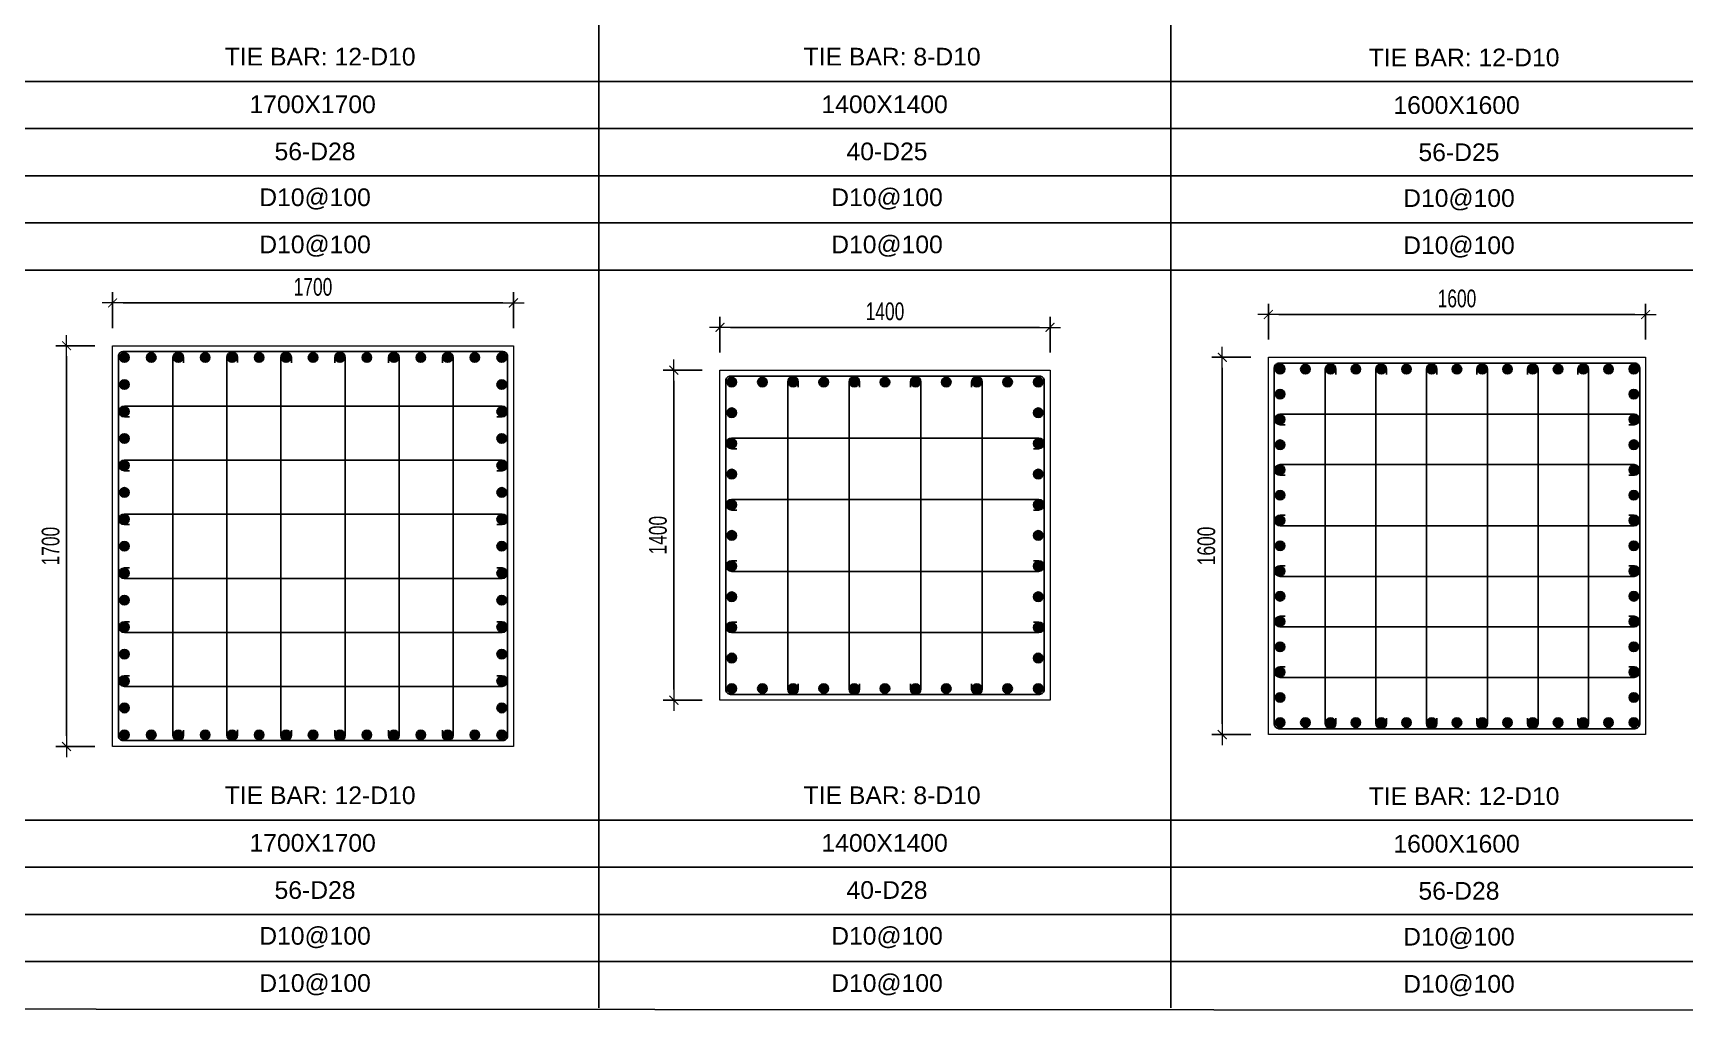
# Model space of a CAD drawing. Header units: millimetres. Extents: x 49323 to 380960, y -6102 to 181761.
# Drawn here: x 339682 to 346689, y 86291 to 90439 of the extents above; entities that cross this region are included whole.
import ezdxf
from ezdxf.enums import TextEntityAlignment as Align

# ---------------------------------------------------------------- set-up
doc = ezdxf.new("R2010")
doc.units = ezdxf.units.MM
doc.linetypes.add('CENTER2', pattern=[1.125, 0.75, -0.125, 0.125, -0.125])
doc.layers.get('Defpoints').update_dxf_attribs({"color": 151, "lineweight": 9})
for name, color, linetype in [('2', 2, 'Continuous'), ('A-ANNO-LEAD', 4, 'Continuous'), ('CEN', 1, 'CENTER2'), ('STL', 3, 'Continuous'), ('TIT1', 3, 'Continuous')]:
    doc.layers.add(name, color=color, linetype=linetype)
doc.layers.add('NDC_S_CONTINUOUS', color=3, linetype='Continuous', lineweight=20)
doc.layers.add('NDC_S_DIM', color=1, linetype='Continuous', lineweight=15)
doc.styles.add('NDC_ARIAL', font='arial.ttf', dxfattribs={"width": 0.85})
doc.styles.add('NDC_DIM', font='', dxfattribs={"width": 0.75})
doc.styles.get('NDC_DIM').set_extended_font_data('Dotum')
doc.dimstyles.new('NDC_dim_30', dxfattribs={"dimscale": 30, "dimtxt": 2.5, "dimasz": 1.5, "dimexe": 1.5, "dimexo": 2.5, "dimgap": 1, "dimtad": 1, "dimdec": 0, "dimzin": 0, "dimdsep": 46, "dimtxsty": 'NDC_DIM', "dimblk": 'DIMMARK', "dimcen": 0.09, "dimdle": 1.2, "dimclrd": 1, "dimclre": 1, "dimclrt": 3, "dimadec": 0, "dimazin": 0, "dimtfac": 1, "dimtdec": 0, "dimtix": 1, "dimtofl": 0, "dimtmove": 0, "dimatfit": 3, "dimfxl": 8, "dimfxlon": 1, "dimtolj": 1, "dimtzin": 0, "dimarcsym": 0})

# ---------------------------------------------------------------- blocks, each defined once
blk = doc.blocks.new('8')
at = {"layer": '2'}
blk.add_hatch(color=256, dxfattribs=at).paths.add_polyline_path([(20, 0, 0.386127), (1.9, 19.9), (-1.9, 19.9, 0.386127), (-20, 0, 1)])
blk.add_circle((0, 0), 20, dxfattribs=at)
blk = doc.blocks.new('5')
at = {"layer": 'CEN', "rotation": 180}
blk.add_blockref('8', (0, 0), dxfattribs=at)
blk = doc.blocks.new('*U1261')
at = {"layer": 'STL', "xscale": -1, "rotation": 270}
blk.add_blockref('5', (0, 0), dxfattribs=at)
blk = doc.blocks.new('*U1262')
at = {"layer": 'NDC_S_DIM', "color": 0, "linetype": 'ByBlock', "lineweight": -2, "transparency": 16777216}
for p in [(299692.7, 70167.6), (299807.1, 70167.6), (299921.4, 70167.6), (300035.7, 70167.6), (300150, 70167.6), (300264.3, 70167.6), (300378.6, 70167.6), (300493, 70167.6), (300607.3, 70167.6), (300721.6, 70167.6), (300835.9, 70167.6), (300950.2, 70167.6), (301064.6, 70167.6), (301178.9, 70167.6), (301293.2, 70167.6)]:
    blk.add_blockref('*U1261', p, dxfattribs=at)
blk = doc.blocks.new('*U1263')
at = {"layer": 'STL', "xscale": -1, "rotation": 270}
blk.add_blockref('5', (0, 0), dxfattribs=at)
blk = doc.blocks.new('*U1264')
at = {"layer": 'NDC_S_DIM', "color": 0, "linetype": 'ByBlock', "lineweight": -2, "transparency": 16777216}
for p in [(299692.7, 70167.6), (299807.1, 70167.6), (299921.4, 70167.6), (300035.7, 70167.6), (300150, 70167.6), (300264.3, 70167.6), (300378.6, 70167.6), (300493, 70167.6), (300607.3, 70167.6), (300721.6, 70167.6), (300835.9, 70167.6), (300950.2, 70167.6), (301064.6, 70167.6), (301178.9, 70167.6), (301293.2, 70167.6)]:
    blk.add_blockref('*U1263', p, dxfattribs=at)
blk = doc.blocks.new('*U1265')
at = {"layer": 'STL', "xscale": -1, "rotation": 270}
blk.add_blockref('5', (0, 0), dxfattribs=at)
blk = doc.blocks.new('*U1266')
at = {"layer": 'NDC_S_DIM', "color": 0, "linetype": 'ByBlock', "lineweight": -2, "transparency": 16777216}
for p in [(299692.7, 70167.6), (299807.1, 70167.6), (299921.4, 70167.6), (300035.7, 70167.6), (300150, 70167.6), (300264.3, 70167.6), (300378.6, 70167.6), (300493, 70167.6), (300607.3, 70167.6), (300721.6, 70167.6), (300835.9, 70167.6), (300950.2, 70167.6), (301064.6, 70167.6), (301178.9, 70167.6), (301293.2, 70167.6)]:
    blk.add_blockref('*U1265', p, dxfattribs=at)
blk = doc.blocks.new('*U1259')
at = {"layer": 'STL', "xscale": -1, "rotation": 270}
blk.add_blockref('5', (0, 0), dxfattribs=at)
blk = doc.blocks.new('*U1260')
at = {"layer": 'NDC_S_DIM', "color": 0, "linetype": 'ByBlock', "lineweight": -2, "transparency": 16777216}
for p in [(299692.7, 70167.6), (299807.1, 70167.6), (299921.4, 70167.6), (300035.7, 70167.6), (300150, 70167.6), (300264.3, 70167.6), (300378.6, 70167.6), (300493, 70167.6), (300607.3, 70167.6), (300721.6, 70167.6), (300835.9, 70167.6), (300950.2, 70167.6), (301064.6, 70167.6), (301178.9, 70167.6), (301293.2, 70167.6)]:
    blk.add_blockref('*U1259', p, dxfattribs=at)
blk = doc.blocks.new('DIMMARK')
at = {"layer": 'NDC_S_DIM', "color": 1}
blk.add_line((-1.5, 0), (1, 0), dxfattribs=at)
at = {"layer": 'NDC_S_DIM', "color": 2, "const_width": 0.1}
blk.add_lwpolyline([(-0.42, -0.42), (0.42, 0.42)], dxfattribs=at)
blk = doc.blocks.new('*D1275')
at = {"layer": 'Defpoints', "color": 0, "ltscale": 40, "transparency": 16777216}
for p in [(341719.6, 89294.6), (340019.6, 89113), (341719.6, 89113)]:
    blk.add_point(p, dxfattribs=at)
at = {"layer": 'NDC_S_DIM', "color": 1, "lineweight": -2, "ltscale": 40, "transparency": 16777216}
for p, q in [((340019.6, 89188), (340019.6, 89339.6)), ((341719.6, 89188), (341719.6, 89339.6)), ((340064.6, 89294.6), (341674.6, 89294.6))]:
    blk.add_line(p, q, dxfattribs=at)
at = {"layer": 'NDC_S_DIM', "color": 1, "lineweight": -2, "ltscale": 40, "transparency": 16777216, "xscale": 45, "yscale": 45, "zscale": 45, "rotation": 180}
blk.add_blockref('DIMMARK', (340019.6, 89294.6), dxfattribs=at)
at = {"layer": 'NDC_S_DIM', "color": 1, "lineweight": -2, "ltscale": 40, "transparency": 16777216, "xscale": 45, "yscale": 45, "zscale": 45}
blk.add_blockref('DIMMARK', (341719.6, 89294.6), dxfattribs=at)
at = {"layer": 'NDC_S_DIM', "color": 3, "ltscale": 40, "transparency": 16777216, "insert": (340869.6, 89362.1), "char_height": 75, "attachment_point": 5, "style": 'NDC_DIM'}
blk.add_mtext('\\A1;1700', dxfattribs=at)
blk = doc.blocks.new('*D1276')
at = {"layer": 'Defpoints', "color": 0, "ltscale": 40, "transparency": 16777216}
for p in [(340019.6, 89113), (339824.2, 87413), (340019.6, 87413)]:
    blk.add_point(p, dxfattribs=at)
at = {"layer": 'NDC_S_DIM', "color": 1, "lineweight": -2, "ltscale": 40, "transparency": 16777216}
for p, q in [((339944.6, 89113), (339779.2, 89113)), ((339824.2, 89068), (339824.2, 87458)), ((339944.6, 87413), (339779.2, 87413))]:
    blk.add_line(p, q, dxfattribs=at)
at = {"layer": 'NDC_S_DIM', "color": 1, "lineweight": -2, "ltscale": 40, "transparency": 16777216, "xscale": 45, "yscale": 45, "zscale": 45}
for p, rotation in [((339824.2, 89113), 90), ((339824.2, 87413), 270)]:
    blk.add_blockref('DIMMARK', p, dxfattribs=dict(at, rotation=rotation))
at = {"layer": 'NDC_S_DIM', "color": 3, "ltscale": 40, "transparency": 16777216, "insert": (339756.7, 88263), "char_height": 75, "attachment_point": 5, "rotation": 90, "style": 'NDC_DIM'}
blk.add_mtext('\\A1;1700', dxfattribs=at)
blk = doc.blocks.new('*D1317')
at = {"layer": 'Defpoints', "color": 0, "ltscale": 40, "transparency": 16777216}
for p in [(343995.7, 89190.9), (342595.7, 89009.3), (343995.7, 89009.3)]:
    blk.add_point(p, dxfattribs=at)
at = {"layer": 'NDC_S_DIM', "color": 1, "lineweight": -2, "ltscale": 40, "transparency": 16777216}
for p, q in [((342595.7, 89084.3), (342595.7, 89235.9)), ((343995.7, 89084.3), (343995.7, 89235.9)), ((342640.7, 89190.9), (343950.7, 89190.9))]:
    blk.add_line(p, q, dxfattribs=at)
at = {"layer": 'NDC_S_DIM', "color": 1, "lineweight": -2, "ltscale": 40, "transparency": 16777216, "xscale": 45, "yscale": 45, "zscale": 45, "rotation": 180}
blk.add_blockref('DIMMARK', (342595.7, 89190.9), dxfattribs=at)
at = {"layer": 'NDC_S_DIM', "color": 1, "lineweight": -2, "ltscale": 40, "transparency": 16777216, "xscale": 45, "yscale": 45, "zscale": 45}
blk.add_blockref('DIMMARK', (343995.7, 89190.9), dxfattribs=at)
at = {"layer": 'NDC_S_DIM', "color": 3, "ltscale": 40, "transparency": 16777216, "insert": (343295.7, 89258.5), "char_height": 75, "attachment_point": 5, "style": 'NDC_DIM'}
blk.add_mtext('\\A1;1400', dxfattribs=at)
blk = doc.blocks.new('*D1318')
at = {"layer": 'Defpoints', "color": 0, "ltscale": 40, "transparency": 16777216}
for p in [(342595.7, 89009.3), (342400.3, 87609.3), (342595.7, 87609.3)]:
    blk.add_point(p, dxfattribs=at)
at = {"layer": 'NDC_S_DIM', "color": 1, "lineweight": -2, "ltscale": 40, "transparency": 16777216}
for p, q in [((342520.7, 89009.3), (342355.3, 89009.3)), ((342400.3, 88964.3), (342400.3, 87654.3)), ((342520.7, 87609.3), (342355.3, 87609.3))]:
    blk.add_line(p, q, dxfattribs=at)
at = {"layer": 'NDC_S_DIM', "color": 1, "lineweight": -2, "ltscale": 40, "transparency": 16777216, "xscale": 45, "yscale": 45, "zscale": 45}
for p, rotation in [((342400.3, 89009.3), 90), ((342400.3, 87609.3), 270)]:
    blk.add_blockref('DIMMARK', p, dxfattribs=dict(at, rotation=rotation))
at = {"layer": 'NDC_S_DIM', "color": 3, "ltscale": 40, "transparency": 16777216, "insert": (342332.8, 88309.3), "char_height": 75, "attachment_point": 5, "rotation": 90, "style": 'NDC_DIM'}
blk.add_mtext('\\A1;1400', dxfattribs=at)
blk = doc.blocks.new('*U1300')
at = {"layer": 'STL', "xscale": -1, "rotation": 270}
blk.add_blockref('5', (0, 0), dxfattribs=at)
blk = doc.blocks.new('*U1301')
at = {"layer": 'NDC_S_DIM', "color": 0, "linetype": 'ByBlock', "lineweight": -2, "transparency": 16777216}
for p in [(306343.8, 79984.3), (306473.8, 79984.3), (306603.8, 79984.3), (306733.9, 79984.3), (306863.9, 79984.3), (306994, 79984.3), (307124, 79984.3), (307254.1, 79984.3), (307384.1, 79984.3), (307514.2, 79984.3), (307644.2, 79984.3)]:
    blk.add_blockref('*U1300', p, dxfattribs=at)
blk = doc.blocks.new('*U1292')
at = {"layer": 'STL', "xscale": -1, "rotation": 270}
blk.add_blockref('5', (0, 0), dxfattribs=at)
blk = doc.blocks.new('*U1293')
at = {"layer": 'NDC_S_DIM', "color": 0, "linetype": 'ByBlock', "lineweight": -2, "transparency": 16777216}
for p in [(306343.8, 79984.3), (306473.8, 79984.3), (306603.8, 79984.3), (306733.9, 79984.3), (306863.9, 79984.3), (306994, 79984.3), (307124, 79984.3), (307254.1, 79984.3), (307384.1, 79984.3), (307514.2, 79984.3), (307644.2, 79984.3)]:
    blk.add_blockref('*U1292', p, dxfattribs=at)
blk = doc.blocks.new('*U1296')
at = {"layer": 'STL', "xscale": -1, "rotation": 270}
blk.add_blockref('5', (0, 0), dxfattribs=at)
blk = doc.blocks.new('*U1297')
at = {"layer": 'NDC_S_DIM', "color": 0, "linetype": 'ByBlock', "lineweight": -2, "transparency": 16777216}
for p in [(306343.8, 79984.3), (306473.8, 79984.3), (306603.8, 79984.3), (306733.9, 79984.3), (306863.9, 79984.3), (306994, 79984.3), (307124, 79984.3), (307254.1, 79984.3), (307384.1, 79984.3), (307514.2, 79984.3), (307644.2, 79984.3)]:
    blk.add_blockref('*U1296', p, dxfattribs=at)
blk = doc.blocks.new('*U1298')
at = {"layer": 'STL', "xscale": -1, "rotation": 270}
blk.add_blockref('5', (0, 0), dxfattribs=at)
blk = doc.blocks.new('*U1299')
at = {"layer": 'NDC_S_DIM', "color": 0, "linetype": 'ByBlock', "lineweight": -2, "transparency": 16777216}
for p in [(306343.8, 79984.3), (306473.8, 79984.3), (306603.8, 79984.3), (306733.9, 79984.3), (306863.9, 79984.3), (306994, 79984.3), (307124, 79984.3), (307254.1, 79984.3), (307384.1, 79984.3), (307514.2, 79984.3), (307644.2, 79984.3)]:
    blk.add_blockref('*U1298', p, dxfattribs=at)
blk = doc.blocks.new('*D1367')
at = {"layer": 'Defpoints', "color": 0, "ltscale": 40, "transparency": 16777216}
for p in [(346521.8, 89245.3), (344921.8, 89063.7), (346521.8, 89063.7)]:
    blk.add_point(p, dxfattribs=at)
at = {"layer": 'NDC_S_DIM', "color": 1, "lineweight": -2, "ltscale": 40, "transparency": 16777216}
for p, q in [((344921.8, 89138.7), (344921.8, 89290.3)), ((346521.8, 89138.7), (346521.8, 89290.3)), ((344966.8, 89245.3), (346476.8, 89245.3))]:
    blk.add_line(p, q, dxfattribs=at)
at = {"layer": 'NDC_S_DIM', "color": 1, "lineweight": -2, "ltscale": 40, "transparency": 16777216, "xscale": 45, "yscale": 45, "zscale": 45, "rotation": 180}
blk.add_blockref('DIMMARK', (344921.8, 89245.3), dxfattribs=at)
at = {"layer": 'NDC_S_DIM', "color": 1, "lineweight": -2, "ltscale": 40, "transparency": 16777216, "xscale": 45, "yscale": 45, "zscale": 45}
blk.add_blockref('DIMMARK', (346521.8, 89245.3), dxfattribs=at)
at = {"layer": 'NDC_S_DIM', "color": 3, "ltscale": 40, "transparency": 16777216, "insert": (345721.8, 89312.9), "char_height": 75, "attachment_point": 5, "style": 'NDC_DIM'}
blk.add_mtext('\\A1;1600', dxfattribs=at)
blk = doc.blocks.new('*D1368')
at = {"layer": 'Defpoints', "color": 0, "ltscale": 40, "transparency": 16777216}
for p in [(344921.8, 89063.7), (344726.4, 87463.7), (344921.8, 87463.7)]:
    blk.add_point(p, dxfattribs=at)
at = {"layer": 'NDC_S_DIM', "color": 1, "lineweight": -2, "ltscale": 40, "transparency": 16777216}
for p, q in [((344846.8, 89063.7), (344681.4, 89063.7)), ((344726.4, 89018.7), (344726.4, 87508.7)), ((344846.8, 87463.7), (344681.4, 87463.7))]:
    blk.add_line(p, q, dxfattribs=at)
at = {"layer": 'NDC_S_DIM', "color": 1, "lineweight": -2, "ltscale": 40, "transparency": 16777216, "xscale": 45, "yscale": 45, "zscale": 45}
for p, rotation in [((344726.4, 89063.7), 90), ((344726.4, 87463.7), 270)]:
    blk.add_blockref('DIMMARK', p, dxfattribs=dict(at, rotation=rotation))
at = {"layer": 'NDC_S_DIM', "color": 3, "ltscale": 40, "transparency": 16777216, "insert": (344658.9, 88263.7), "char_height": 75, "attachment_point": 5, "rotation": 90, "style": 'NDC_DIM'}
blk.add_mtext('\\A1;1600', dxfattribs=at)
blk = doc.blocks.new('*U1333')
at = {"layer": 'STL', "xscale": -1, "rotation": 270}
blk.add_blockref('5', (0, 0), dxfattribs=at)
blk = doc.blocks.new('*U1334')
at = {"layer": 'NDC_S_DIM', "color": 0, "linetype": 'ByBlock', "lineweight": -2, "transparency": 16777216}
for p in [(308769.8, 80184.3), (308877, 80184.3), (308984.2, 80184.3), (309091.4, 80184.3), (309198.6, 80184.3), (309305.7, 80184.3), (309412.9, 80184.3), (309520.1, 80184.3), (309627.3, 80184.3), (309734.4, 80184.3), (309841.6, 80184.3), (309948.8, 80184.3), (310056, 80184.3), (310163.1, 80184.3), (310270.3, 80184.3)]:
    blk.add_blockref('*U1333', p, dxfattribs=at)
blk = doc.blocks.new('*U1335')
at = {"layer": 'STL', "xscale": -1, "rotation": 270}
blk.add_blockref('5', (0, 0), dxfattribs=at)
blk = doc.blocks.new('*U1336')
at = {"layer": 'NDC_S_DIM', "color": 0, "linetype": 'ByBlock', "lineweight": -2, "transparency": 16777216}
for p in [(308769.8, 80184.3), (308877, 80184.3), (308984.2, 80184.3), (309091.4, 80184.3), (309198.6, 80184.3), (309305.7, 80184.3), (309412.9, 80184.3), (309520.1, 80184.3), (309627.3, 80184.3), (309734.4, 80184.3), (309841.6, 80184.3), (309948.8, 80184.3), (310056, 80184.3), (310163.1, 80184.3), (310270.3, 80184.3)]:
    blk.add_blockref('*U1335', p, dxfattribs=at)
blk = doc.blocks.new('*U1329')
at = {"layer": 'STL', "xscale": -1, "rotation": 270}
blk.add_blockref('5', (0, 0), dxfattribs=at)
blk = doc.blocks.new('*U1330')
at = {"layer": 'NDC_S_DIM', "color": 0, "linetype": 'ByBlock', "lineweight": -2, "transparency": 16777216}
for p in [(308769.8, 80184.3), (308877, 80184.3), (308984.2, 80184.3), (309091.4, 80184.3), (309198.6, 80184.3), (309305.7, 80184.3), (309412.9, 80184.3), (309520.1, 80184.3), (309627.3, 80184.3), (309734.4, 80184.3), (309841.6, 80184.3), (309948.8, 80184.3), (310056, 80184.3), (310163.1, 80184.3), (310270.3, 80184.3)]:
    blk.add_blockref('*U1329', p, dxfattribs=at)
blk = doc.blocks.new('*U1331')
at = {"layer": 'STL', "xscale": -1, "rotation": 270}
blk.add_blockref('5', (0, 0), dxfattribs=at)
blk = doc.blocks.new('*U1332')
at = {"layer": 'NDC_S_DIM', "color": 0, "linetype": 'ByBlock', "lineweight": -2, "transparency": 16777216}
for p in [(308769.8, 80184.3), (308877, 80184.3), (308984.2, 80184.3), (309091.4, 80184.3), (309198.6, 80184.3), (309305.7, 80184.3), (309412.9, 80184.3), (309520.1, 80184.3), (309627.3, 80184.3), (309734.4, 80184.3), (309841.6, 80184.3), (309948.8, 80184.3), (310056, 80184.3), (310163.1, 80184.3), (310270.3, 80184.3)]:
    blk.add_blockref('*U1331', p, dxfattribs=at)

msp = doc.modelspace()

# ---------------------------------------------------------------- linework, layer by layer
at = {"layer": '2', "lineweight": -2, "ltscale": 1000}
for points in [[(341694.6, 89068), (341694.6, 87458, -0.414214), (341674.6, 87438), (340064.6, 87438, -0.414214), (340044.6, 87458), (340044.6, 89068, -0.414214), (340064.6, 89088), (341674.6, 89088, -0.414214)], [(346496.8, 89018.7), (346496.8, 87508.7, -0.414214), (346476.8, 87488.7), (344966.8, 87488.7, -0.414214), (344946.8, 87508.7), (344946.8, 89018.7, -0.414214), (344966.8, 89038.7), (346476.8, 89038.7, -0.414214)], [(343970.7, 88964.3), (343970.7, 87654.3, -0.414214), (343950.7, 87634.3), (342640.7, 87634.3, -0.414214), (342620.7, 87654.3), (342620.7, 88964.3, -0.414214), (342640.7, 88984.3), (343950.7, 88984.3, -0.414214)]]:
    msp.add_lwpolyline(points, format="xyb", close=True, dxfattribs=at)
at = {"layer": '2'}
for points in [[(340320.5, 87482.6), (340320.5, 87460.5, -1), (340275.5, 87460.5), (340275.5, 89062.5, -1), (340320.5, 89062.5), (340320.5, 89040.4)], [(340549.1, 87484.1), (340549.1, 87462, -1), (340504.1, 87462), (340504.1, 89064, -1), (340549.1, 89064), (340549.1, 89041.8)], [(340777.8, 87482.6), (340777.8, 87460.5, -1), (340732.7, 87460.5), (340732.7, 89062.5, -1), (340777.8, 89062.5), (340777.8, 89040.4)], [(340961.4, 87482.6), (340961.4, 87460.5, 1), (341006.4, 87460.5), (341006.4, 89062.5, 1), (340961.4, 89062.5), (340961.4, 89040.4)], [(341190, 87482.6), (341190, 87460.5, 1), (341235, 87460.5), (341235, 89062.5, 1), (341190, 89062.5), (341190, 89040.4)], [(341418.7, 87482.6), (341418.7, 87460.5, 1), (341463.7, 87460.5), (341463.7, 89062.5, 1), (341418.7, 89062.5), (341418.7, 89040.4)], [(345208.4, 87533.4), (345208.4, 87511.2, -1), (345163.4, 87511.2), (345163.4, 89013.2, -1), (345208.4, 89013.2), (345208.4, 88991.1)], [(345422.7, 87533.4), (345422.7, 87511.2, -1), (345377.7, 87511.2), (345377.7, 89013.2, -1), (345422.7, 89013.2), (345422.7, 88991.1)], [(345637.1, 87533.4), (345637.1, 87511.2, -1), (345592.1, 87511.2), (345592.1, 89013.2, -1), (345637.1, 89013.2), (345637.1, 88991.1)], [(345806.4, 87533.4), (345806.4, 87511.2, 1), (345851.5, 87511.2), (345851.5, 89013.2, 1), (345806.4, 89013.2), (345806.4, 88991.1)], [(346020.8, 87533.4), (346020.8, 87511.2, 1), (346065.8, 87511.2), (346065.8, 89013.2, 1), (346020.8, 89013.2), (346020.8, 88991.1)], [(346235.1, 87533.4), (346235.1, 87511.2, 1), (346280.2, 87511.2), (346280.2, 89013.2, 1), (346235.1, 89013.2), (346235.1, 88991.1)], [(342928, 87679), (342928, 87656.8, -1), (342883, 87656.8), (342883, 88958.8, -1), (342928, 88958.8), (342928, 88936.7)], [(343188.1, 87679), (343188.1, 87656.8, -1), (343143.1, 87656.8), (343143.1, 88958.8, -1), (343188.1, 88958.8), (343188.1, 88936.7)], [(343403.2, 87679), (343403.2, 87656.8, 1), (343448.2, 87656.8), (343448.2, 88958.8, 1), (343403.2, 88958.8), (343403.2, 88936.7)], [(343663.3, 87679), (343663.3, 87656.8, 1), (343708.3, 87656.8), (343708.3, 88958.8, 1), (343663.3, 88958.8), (343663.3, 88936.7)], [(340091.5, 88811.4), (340069.3, 88811.4, -1), (340069.3, 88856.4), (341671.4, 88856.4, -1), (341671.4, 88811.4), (341649.3, 88811.4)], [(344993.7, 88777.8), (344971.5, 88777.8, -1), (344971.5, 88822.8), (346473.6, 88822.8, -1), (346473.6, 88777.8), (346451.4, 88777.8)], [(342667.6, 88676.2), (342645.4, 88676.2, -1), (342645.4, 88721.2), (343947.5, 88721.2, -1), (343947.5, 88676.2), (343925.3, 88676.2)], [(340091.5, 88582.7), (340069.3, 88582.7, -1), (340069.3, 88627.7), (341671.4, 88627.7, -1), (341671.4, 88582.7), (341649.3, 88582.7)], [(344993.7, 88563.5), (344971.5, 88563.5, -1), (344971.5, 88608.5), (346473.6, 88608.5, -1), (346473.6, 88563.5), (346451.4, 88563.5)], [(342667.6, 88416.1), (342645.4, 88416.1, -1), (342645.4, 88461.2), (343947.5, 88461.2, -1), (343947.5, 88416.1), (343925.3, 88416.1)], [(340091.5, 88354.1), (340069.3, 88354.1, -1), (340069.3, 88399.1), (341671.4, 88399.1, -1), (341671.4, 88354.1), (341649.3, 88354.1)], [(344993.7, 88394.1), (344971.5, 88394.1, 1), (344971.5, 88349.1), (346473.6, 88349.1, 1), (346473.6, 88394.1), (346451.4, 88394.1)], [(340091.5, 88170.5), (340069.3, 88170.5, 1), (340069.3, 88125.4), (341671.4, 88125.4, 1), (341671.4, 88170.5), (341649.3, 88170.5)], [(342667.6, 88201.1), (342645.4, 88201.1, 1), (342645.4, 88156), (343947.5, 88156, 1), (343947.5, 88201.1), (343925.3, 88201.1)], [(344993.7, 88179.8), (344971.5, 88179.8, 1), (344971.5, 88134.8), (346473.6, 88134.8, 1), (346473.6, 88179.8), (346451.4, 88179.8)], [(340091.5, 87941.8), (340069.3, 87941.8, 1), (340069.3, 87896.8), (341671.4, 87896.8, 1), (341671.4, 87941.8), (341649.3, 87941.8)], [(342667.6, 87941), (342645.4, 87941, 1), (342645.4, 87895.9), (343947.5, 87895.9, 1), (343947.5, 87941), (343925.3, 87941)], [(344993.7, 87965.4), (344971.5, 87965.4, 1), (344971.5, 87920.4), (346473.6, 87920.4, 1), (346473.6, 87965.4), (346451.4, 87965.4)], [(344993.7, 87751.1), (344971.5, 87751.1, 1), (344971.5, 87706.1), (346473.6, 87706.1, 1), (346473.6, 87751.1), (346451.4, 87751.1)], [(340091.5, 87713.2), (340069.3, 87713.2, 1), (340069.3, 87668.2), (341671.4, 87668.2, 1), (341671.4, 87713.2), (341649.3, 87713.2)]]:
    msp.add_lwpolyline(points, format="xyb", dxfattribs=at)
at = {"layer": 'A-ANNO-LEAD'}
msp.add_lwpolyline([(330466.4, 86304.5), (351801.4, 86291.4), (351801.4, 102911.4), (330466.4, 102924.5)], close=True, dxfattribs=at)
at = {"layer": 'NDC_S_CONTINUOUS', "ltscale": 70}
for points in [[(341719.6, 89113), (341719.6, 87413), (340019.6, 87413), (340019.6, 89113), (341719.6, 89113)], [(346521.8, 89063.7), (346521.8, 87463.7), (344921.8, 87463.7), (344921.8, 89063.7), (346521.8, 89063.7)], [(343995.7, 89009.3), (343995.7, 87609.3), (342595.7, 87609.3), (342595.7, 89009.3), (343995.7, 89009.3)]]:
    msp.add_lwpolyline(points, dxfattribs=at)
at = {"layer": 'TIT1'}
for p, q in [((342082.6, 102204.5), (342082.6, 86304.5)), ((344508.7, 102204.5), (344508.7, 86304.5)), ((351801.4, 89433.7), (330466.4, 89433.7))]:
    msp.add_line(p, q, dxfattribs=at)
at = {"layer": 'TIT1', "color": 8}
for p, q in [((351801.4, 90233.7), (331094.3, 90233.7)), ((351801.4, 90033.7), (331094.3, 90033.7)), ((351801.4, 89833.7), (331094.3, 89833.7)), ((351801.4, 89633.7), (331523.5, 89633.7)), ((351801.4, 87101), (331094.3, 87101)), ((351801.4, 86901), (331094.3, 86901)), ((351801.4, 86701), (331094.3, 86701)), ((351801.4, 86501), (331523.5, 86501))]:
    msp.add_line(p, q, dxfattribs=at)

# ---------------------------------------------------------------- block references
at = {"layer": 'NDC_S_DIM'}
for name, p in [('*U1262', (40376.6, 18894.9)), ('*U1334', (36201.7, 8829)), ('*U1301', (36301.7, 8974.6)), ('*U1293', (36301.7, 7674.1)), ('*U1264', (40376.6, 17294.4))]:
    msp.add_blockref(name, p, dxfattribs=at)
at = {"layer": 'NDC_S_DIM', "rotation": 90}
for name, p in [('*U1266', (410237, -212230.7)), ('*U1260', (411837.4, -212230.7)), ('*U1297', (422629.7, -218685.4)), ('*U1299', (423930.2, -218685.4))]:
    msp.add_blockref(name, p, dxfattribs=at)
at = {"layer": 'NDC_S_DIM', "xscale": -1}
for name, p, rotation in [('*U1330', (264787.3, -221255.6), 270), ('*U1332', (266287.7, -221255.6), 270), ('*U1336', (36201.7, 167698.5), 180)]:
    msp.add_blockref(name, p, dxfattribs=dict(at, rotation=rotation))

# ---------------------------------------------------------------- texts
at = {"layer": 'TIT1', "style": 'NDC_ARIAL'}
for s, p in [('TIE BAR: 12-D10', (340899.9, 90339)), ('TIE BAR: 8-D10', (343325.9, 90339)), ('TIE BAR: 12-D10', (345752, 90335.5)), ('1700X1700', (340868, 90137.1)), ('1400X1400', (343294.1, 90137.1)), ('1600X1600', (345720.2, 90133.6)), ('56-D28', (340878.1, 89937.1)), ('40-D25', (343304.2, 89937.1)), ('56-D25', (345730.3, 89933.6)), ('D10@100', (340878.1, 89737.1)), ('D10@100', (343304.2, 89737.1)), ('D10@100', (345730.3, 89733.6)), ('D10@100', (340878.1, 89537.1)), ('D10@100', (343304.2, 89537.1)), ('D10@100', (345730.3, 89533.6)), ('TIE BAR: 12-D10', (340899.9, 87206.3)), ('TIE BAR: 8-D10', (343325.9, 87206.3)), ('TIE BAR: 12-D10', (345752, 87202.8)), ('1700X1700', (340868, 87004.4)), ('1400X1400', (343294.1, 87004.4)), ('1600X1600', (345720.2, 87000.9)), ('56-D28', (340878.1, 86804.4)), ('40-D28', (343304.2, 86804.4)), ('56-D28', (345730.3, 86800.9)), ('D10@100', (340878.1, 86604.4)), ('D10@100', (343304.2, 86604.4)), ('D10@100', (345730.3, 86600.9)), ('D10@100', (340878.1, 86404.4)), ('D10@100', (343304.2, 86404.4)), ('D10@100', (345730.3, 86400.9))]:
    msp.add_text(s, height=75, dxfattribs=at).set_placement(p, align=Align.MIDDLE)

# ---------------------------------------------------------------- dimensions: what is measured, and where the dimension line sits
at = {"layer": 'NDC_S_DIM', "ltscale": 40}
for base, p1, p2, picture, middle in [((341719.6, 89294.6), (340019.6, 89113), (341719.6, 89113), '*D1275', (340869.6, 89362.1)), ((346521.8, 89245.3), (344921.8, 89063.7), (346521.8, 89063.7), '*D1367', (345721.8, 89312.9)), ((343995.7, 89190.9), (342595.7, 89009.3), (343995.7, 89009.3), '*D1317', (343295.7, 89258.5))]:
    dim = msp.add_linear_dim(base=base, p1=p1, p2=p2, dimstyle='NDC_dim_30', dxfattribs=at)
    dim.commit()
    dim.dimension.update_dxf_attribs({"geometry": picture, "text_midpoint": middle})
for base, p1, p2, picture, middle in [((339824.2, 87413), (340019.6, 89113), (340019.6, 87413), '*D1276', (339756.7, 88263)), ((344726.4, 87463.7), (344921.8, 89063.7), (344921.8, 87463.7), '*D1368', (344658.9, 88263.7)), ((342400.3, 87609.3), (342595.7, 89009.3), (342595.7, 87609.3), '*D1318', (342332.8, 88309.3))]:
    dim = msp.add_linear_dim(base=base, p1=p1, p2=p2, angle=90, dimstyle='NDC_dim_30', dxfattribs=at)
    dim.commit()
    dim.dimension.update_dxf_attribs({"geometry": picture, "text_midpoint": middle})

doc.saveas('drawing.dxf')
